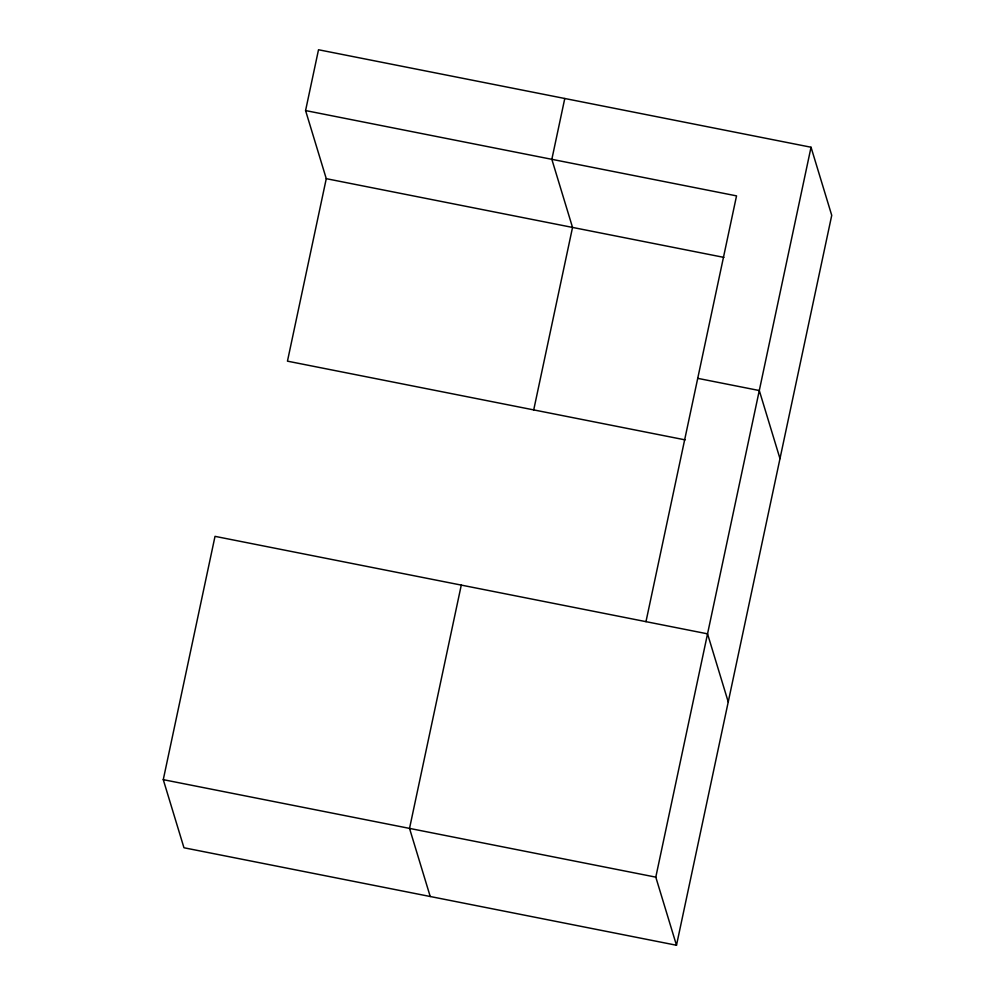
<?xml version="1.0" encoding="UTF-8"?>
<svg xmlns="http://www.w3.org/2000/svg" width="995" height="995" viewBox="0 0 995 995"><rect width="100%" height="100%" fill="white"/><g stroke="black" fill="none" stroke-linecap="round" stroke-linejoin="round"><path stroke-width="1.49" d="M685.107 439.865L287.455 361.16L326.273 178.677L305.577 110.569L318.512 49.75L811.037 147.235L831.733 215.343L676.488 945.25L183.963 847.765L163.267 779.657L215.019 536.355L707.544 633.84L728.24 701.948M461.282 585.097L409.53 828.4L430.226 896.507M564.774 98.493L551.839 159.324L572.535 227.432L533.718 409.903M645.979 621.651L736.536 195.878L305.577 110.569M676.488 945.25L655.792 877.142L811.037 147.235M326.273 178.677L723.925 257.394M697.731 378.349L759.297 390.537L779.981 458.645M163.267 779.657L655.792 877.142"/></g></svg>
